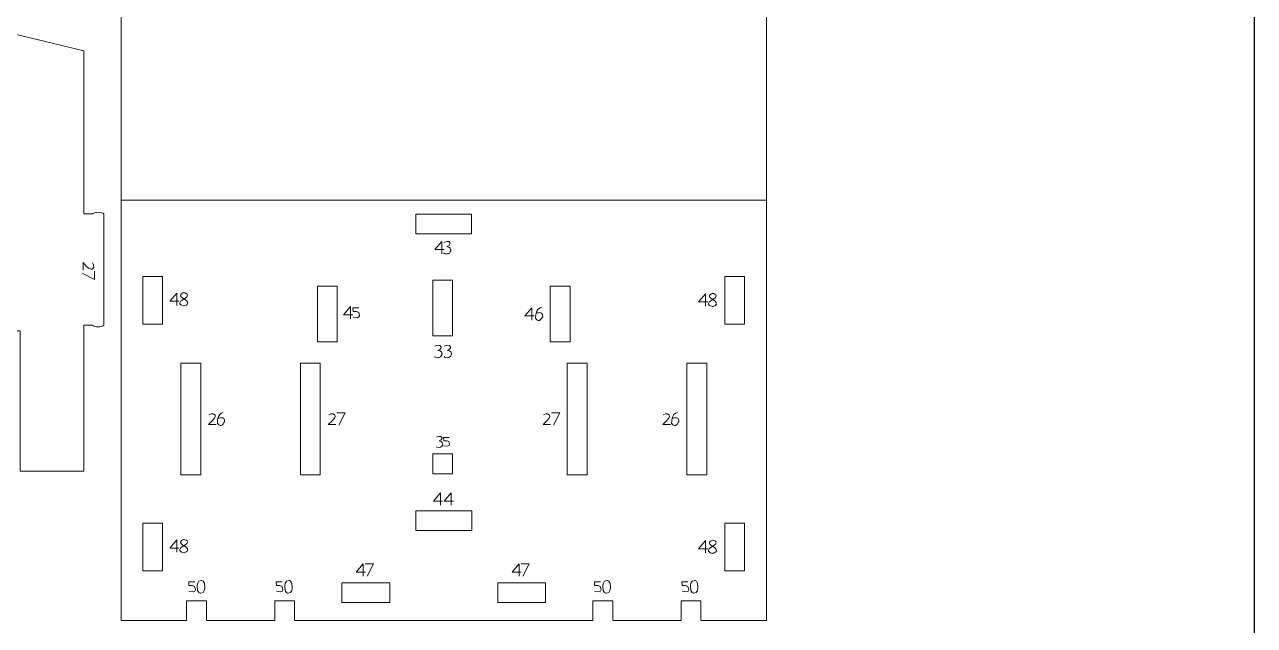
# Model space of a CAD drawing. Header units: centimetres. Extents: x -25 to 25, y -32.5 to 32.5.
# Drawn here: x 6.32 to 25, y -15.3 to -6.16 of the extents above; entities that cross this region are included whole.
import ezdxf

# ---------------------------------------------------------------- set-up
doc = ezdxf.new("R2010")
doc.units = ezdxf.units.CM
doc.header["$MEASUREMENT"] = 0
doc.layers.add('Capa 1', color=7, linetype='Continuous')

msp = doc.modelspace()

# ---------------------------------------------------------------- linework, layer by layer
at = {"layer": 'Capa 1', "color": 254}
msp.add_lwpolyline([(-25, -32.5), (25, -32.5), (25, 32.5), (-25, 32.5), (-25, -32.5)], close=True, dxfattribs=at)
at = {"layer": 'Capa 1', "color": 250, "lineweight": 9}
for points, knots in [([(7.78226, -8.8298), (7.78226, -8.8298), (7.78226, 6.9052), (7.78226, 6.9052), (7.78226, 6.9052), (7.78226, 6.9052), (17.58637, 6.9052), (17.58637, 6.9052), (17.58637, 6.9052), (17.58637, 6.9052), (17.58637, -8.8298), (17.58637, -8.8298)], [0, 0, 0, 0, 0.25, 0.25, 0.25, 0.25, 0.5, 0.5, 0.5, 0.5, 1, 1, 1, 1]), ([(7.34935, -10.73013), (7.34935, -10.73013), (7.21685, -10.73023), (7.21685, -10.73023), (7.21685, -10.73023), (7.21685, -10.73023), (7.21759, -12.95012), (7.21759, -12.95012), (7.21759, -12.95012), (7.21759, -12.95012), (6.2493, -12.95045), (6.2493, -12.95045), (6.2493, -12.95045), (6.2493, -12.95045), (6.24859, -10.81525), (6.24859, -10.81525), (6.24859, -10.81525), (6.24859, -10.81525), (3.94887, -10.81602), (3.94887, -10.81602), (3.94887, -10.81602), (3.94887, -10.81602), (3.9496, -12.95123), (3.9496, -12.95123), (3.9496, -12.95123), (3.9496, -12.95123), (3.46539, -12.9514), (3.46539, -12.9514), (3.46539, -12.9514), (3.46539, -12.9514), (3.4656, -13.55396), (3.4656, -13.55396), (3.4656, -13.55396), (3.4656, -13.55396), (3.9498, -13.5538), (3.9498, -13.5538), (3.9498, -13.5538), (3.9498, -13.5538), (3.94996, -14.05643), (3.94996, -14.05643), (3.94996, -14.05643), (3.94996, -14.05643), (2.98163, -14.05676), (2.98163, -14.05676), (2.98163, -14.05676), (2.98163, -14.05676), (2.9781, -3.60827), (2.9781, -3.60827), (2.9781, -3.60827), (2.9781, -3.60827), (5.25046, -2.99857), (5.25046, -2.99857), (5.25046, -2.99857), (5.25046, -2.99857), (6.25843, 0.7684), (6.25843, 0.7684), (6.25843, 0.7684), (6.25843, 0.7684), (3.95583, 1.38453), (3.95583, 1.38453), (3.95583, 1.38453), (3.71446, 1.44635), (3.50785, 1.60223), (3.38208, 1.81735), (3.38208, 1.81735), (3.25635, 2.03248), (3.22161, 2.28777), (3.28616, 2.52844), (3.28616, 2.52844), (3.35074, 2.76909), (3.5089, 2.97394), (3.72547, 3.09723), (3.72547, 3.09723), (3.94202, 3.22051), (4.19771, 3.25237), (4.4376, 3.18507), (4.4376, 3.18507), (4.4376, 3.18507), (6.77533, 2.55953), (6.77533, 2.55953), (6.77533, 2.55953), (7.01423, 2.49543), (7.21783, 2.33907), (7.34145, 2.12484), (7.34145, 2.12484), (7.46506, 1.91059), (7.4988, 1.6572), (7.43474, 1.4183), (7.43474, 1.4183), (7.43474, 1.4183), (6.59392, -1.68164), (6.59392, -1.68164), (6.59392, -1.68164), (6.59392, -1.68164), (6.35353, -1.61738), (6.35353, -1.61738), (6.35353, -1.61738), (6.35353, -1.61738), (6.27538, -1.90975), (6.27538, -1.90975), (6.27538, -1.90975), (6.27538, -1.90975), (6.51569, -1.97399), (6.51569, -1.97399), (6.51569, -1.97399), (6.51569, -1.97399), (6.04132, -3.78889), (6.04132, -3.78889), (6.04132, -3.78889), (6.04132, -3.78889), (3.94667, -4.27529), (3.94667, -4.27529), (3.94667, -4.27529), (3.94667, -4.27529), (3.64404, -4.27539), (3.64404, -4.27539), (3.64404, -4.27539), (3.64404, -4.27539), (3.64413, -4.57802), (3.64413, -4.57802), (3.64413, -4.57802), (3.64413, -4.57802), (3.94677, -4.57791), (3.94677, -4.57791), (3.94677, -4.57791), (3.94677, -4.57791), (3.94707, -5.45539), (3.94707, -5.45539), (3.94707, -5.45539), (3.94707, -5.45539), (3.64444, -5.45549), (3.64444, -5.45549), (3.64444, -5.45549), (3.64444, -5.45549), (3.64454, -5.75812), (3.64454, -5.75812), (3.64454, -5.75812), (3.64454, -5.75812), (3.94717, -5.75802), (3.94717, -5.75802), (3.94717, -5.75802), (3.94717, -5.75802), (7.21544, -6.55693), (7.21544, -6.55693), (7.21544, -6.55693), (7.21544, -6.55693), (7.21627, -9.03566), (7.21627, -9.03566), (7.21627, -9.03566), (7.21627, -9.03566), (7.34877, -9.03557), (7.34877, -9.03557)], [0, 0, 0, 0, 0.02564103, 0.02564103, 0.02564103, 0.02564103, 0.05128205, 0.05128205, 0.05128205, 0.05128205, 0.07692308, 0.07692308, 0.07692308, 0.07692308, 0.1025641, 0.1025641, 0.1025641, 0.1025641, 0.12820513, 0.12820513, 0.12820513, 0.12820513, 0.15384615, 0.15384615, 0.15384615, 0.15384615, 0.17948718, 0.17948718, 0.17948718, 0.17948718, 0.20512821, 0.20512821, 0.20512821, 0.20512821, 0.23076923, 0.23076923, 0.23076923, 0.23076923, 0.25641026, 0.25641026, 0.25641026, 0.25641026, 0.28205128, 0.28205128, 0.28205128, 0.28205128, 0.30769231, 0.30769231, 0.30769231, 0.30769231, 0.33333333, 0.33333333, 0.33333333, 0.33333333, 0.35897436, 0.35897436, 0.35897436, 0.35897436, 0.38461538, 0.38461538, 0.38461538, 0.38461538, 0.41025641, 0.41025641, 0.41025641, 0.41025641, 0.43589744, 0.43589744, 0.43589744, 0.43589744, 0.46153846, 0.46153846, 0.46153846, 0.46153846, 0.48717949, 0.48717949, 0.48717949, 0.48717949, 0.51282051, 0.51282051, 0.51282051, 0.51282051, 0.53846154, 0.53846154, 0.53846154, 0.53846154, 0.56410256, 0.56410256, 0.56410256, 0.56410256, 0.58974359, 0.58974359, 0.58974359, 0.58974359, 0.61538462, 0.61538462, 0.61538462, 0.61538462, 0.64102564, 0.64102564, 0.64102564, 0.64102564, 0.66666667, 0.66666667, 0.66666667, 0.66666667, 0.69230769, 0.69230769, 0.69230769, 0.69230769, 0.71794872, 0.71794872, 0.71794872, 0.71794872, 0.74358974, 0.74358974, 0.74358974, 0.74358974, 0.76923077, 0.76923077, 0.76923077, 0.76923077, 0.79487179, 0.79487179, 0.79487179, 0.79487179, 0.82051282, 0.82051282, 0.82051282, 0.82051282, 0.84615385, 0.84615385, 0.84615385, 0.84615385, 0.87179487, 0.87179487, 0.87179487, 0.87179487, 0.8974359, 0.8974359, 0.8974359, 0.8974359, 0.92307692, 0.92307692, 0.92307692, 0.92307692, 0.94871795, 0.94871795, 0.94871795, 0.94871795, 1, 1, 1, 1]), ([(17.58637, -15.223), (17.58637, -15.223), (17.58637, -8.8298), (17.58637, -8.8298), (17.58637, -8.8298), (17.58637, -8.8298), (7.78222, -8.8298), (7.78222, -8.8298), (7.78222, -8.8298), (7.78222, -8.8298), (7.78222, -15.223), (7.78222, -15.223), (7.78222, -15.223), (8.26536, -15.223), (8.5385, -15.223), (8.77651, -15.223), (8.77651, -15.223), (8.77651, -15.223), (8.77651, -14.92037), (8.77651, -14.92037), (8.77651, -14.92037), (8.77651, -14.92037), (9.07913, -14.92037), (9.07913, -14.92037), (9.07913, -14.92037), (9.07913, -14.92037), (9.07913, -15.223), (9.07913, -15.223), (9.07913, -15.223), (9.07913, -15.223), (10.11649, -15.223), (10.11649, -15.223), (10.11649, -15.223), (10.11649, -15.223), (10.11649, -14.92037), (10.11649, -14.92037), (10.11649, -14.92037), (10.11649, -14.92037), (10.41911, -14.92037), (10.41911, -14.92037), (10.41911, -14.92037), (10.41911, -14.92037), (10.41911, -15.223), (10.41911, -15.223), (10.41911, -15.223), (10.41911, -15.223), (14.94948, -15.223), (14.94948, -15.223), (14.94948, -15.223), (14.94948, -15.223), (14.94948, -14.92037), (14.94948, -14.92037), (14.94948, -14.92037), (14.94948, -14.92037), (15.2521, -14.92037), (15.2521, -14.92037), (15.2521, -14.92037), (15.2521, -14.92037), (15.2521, -15.223), (15.2521, -15.223), (15.2521, -15.223), (15.2521, -15.223), (16.28946, -15.223), (16.28946, -15.223), (16.28946, -15.223), (16.28946, -15.223), (16.28946, -14.92037), (16.28946, -14.92037), (16.28946, -14.92037), (16.28946, -14.92037), (16.59208, -14.92037), (16.59208, -14.92037), (16.59208, -14.92037), (16.59208, -14.92037), (16.59208, -15.223), (16.59208, -15.223), (16.59208, -15.223), (16.83009, -15.223), (17.10323, -15.223), (17.58637, -15.223)], [0, 0, 0, 0, 0.04761905, 0.04761905, 0.04761905, 0.04761905, 0.0952381, 0.0952381, 0.0952381, 0.0952381, 0.14285714, 0.14285714, 0.14285714, 0.14285714, 0.19047619, 0.19047619, 0.19047619, 0.19047619, 0.23809524, 0.23809524, 0.23809524, 0.23809524, 0.28571429, 0.28571429, 0.28571429, 0.28571429, 0.33333333, 0.33333333, 0.33333333, 0.33333333, 0.38095238, 0.38095238, 0.38095238, 0.38095238, 0.42857143, 0.42857143, 0.42857143, 0.42857143, 0.47619048, 0.47619048, 0.47619048, 0.47619048, 0.52380952, 0.52380952, 0.52380952, 0.52380952, 0.57142857, 0.57142857, 0.57142857, 0.57142857, 0.61904762, 0.61904762, 0.61904762, 0.61904762, 0.66666667, 0.66666667, 0.66666667, 0.66666667, 0.71428571, 0.71428571, 0.71428571, 0.71428571, 0.76190476, 0.76190476, 0.76190476, 0.76190476, 0.80952381, 0.80952381, 0.80952381, 0.80952381, 0.85714286, 0.85714286, 0.85714286, 0.85714286, 0.9047619, 0.9047619, 0.9047619, 0.9047619, 1, 1, 1, 1]), ([(7.5189, -9.03557), (7.50094, -9.02158), (7.46955, -9.01231), (7.43383, -9.01231), (7.43383, -9.01231), (7.39812, -9.01231), (7.36673, -9.02158), (7.34877, -9.03557)], [0, 0, 0, 0, 0.33333333, 0.33333333, 0.33333333, 0.33333333, 1, 1, 1, 1]), ([(12.26054, -9.0417), (12.26054, -9.0417), (13.108, -9.0417), (13.108, -9.0417), (13.108, -9.0417), (13.108, -9.0417), (13.108, -9.34172), (13.108, -9.34172), (13.108, -9.34172), (13.108, -9.34172), (12.26054, -9.34172), (12.26054, -9.34172), (12.26054, -9.34172), (12.26054, -9.34172), (12.26054, -9.0417), (12.26054, -9.0417)], [0, 0, 0, 0, 0.2, 0.2, 0.2, 0.2, 0.4, 0.4, 0.4, 0.4, 0.6, 0.6, 0.6, 0.6, 1, 1, 1, 1]), ([(8.41307, -10.71429), (8.41307, -10.71429), (8.41307, -9.98807), (8.41307, -9.98807), (8.41307, -9.98807), (8.41307, -9.98807), (8.11309, -9.98807), (8.11309, -9.98807), (8.11309, -9.98807), (8.11309, -9.98807), (8.11309, -10.71429), (8.11309, -10.71429), (8.11309, -10.71429), (8.11309, -10.71429), (8.41307, -10.71429), (8.41307, -10.71429)], [0, 0, 0, 0, 0.2, 0.2, 0.2, 0.2, 0.4, 0.4, 0.4, 0.4, 0.6, 0.6, 0.6, 0.6, 1, 1, 1, 1]), ([(12.81875, -10.89294), (12.81875, -10.89294), (12.51875, -10.89294), (12.51875, -10.89294), (12.51875, -10.89294), (12.51875, -10.89294), (12.51875, -10.04547), (12.51875, -10.04547), (12.51875, -10.04547), (12.51875, -10.04547), (12.81875, -10.04547), (12.81875, -10.04547), (12.81875, -10.04547), (12.81875, -10.04547), (12.81875, -10.89294), (12.81875, -10.89294)], [0, 0, 0, 0, 0.2, 0.2, 0.2, 0.2, 0.4, 0.4, 0.4, 0.4, 0.6, 0.6, 0.6, 0.6, 1, 1, 1, 1]), ([(16.95552, -10.71429), (16.95552, -10.71429), (16.95552, -9.98807), (16.95552, -9.98807), (16.95552, -9.98807), (16.95552, -9.98807), (17.25551, -9.98807), (17.25551, -9.98807), (17.25551, -9.98807), (17.25551, -9.98807), (17.25551, -10.71429), (17.25551, -10.71429), (17.25551, -10.71429), (17.25551, -10.71429), (16.95552, -10.71429), (16.95552, -10.71429)], [0, 0, 0, 0, 0.2, 0.2, 0.2, 0.2, 0.4, 0.4, 0.4, 0.4, 0.6, 0.6, 0.6, 0.6, 1, 1, 1, 1]), ([(11.06566, -10.13391), (11.06566, -10.13391), (10.76565, -10.13391), (10.76565, -10.13391), (10.76565, -10.13391), (10.76565, -10.13391), (10.76565, -10.98137), (10.76565, -10.98137), (10.76565, -10.98137), (10.76565, -10.98137), (11.06566, -10.98137), (11.06566, -10.98137), (11.06566, -10.98137), (11.06566, -10.98137), (11.06566, -10.13391), (11.06566, -10.13391)], [0, 0, 0, 0, 0.2, 0.2, 0.2, 0.2, 0.4, 0.4, 0.4, 0.4, 0.6, 0.6, 0.6, 0.6, 1, 1, 1, 1]), ([(14.30294, -10.13391), (14.30294, -10.13391), (14.60295, -10.13391), (14.60295, -10.13391), (14.60295, -10.13391), (14.60295, -10.13391), (14.60295, -10.98137), (14.60295, -10.98137), (14.60295, -10.98137), (14.60295, -10.98137), (14.30294, -10.98137), (14.30294, -10.98137), (14.30294, -10.98137), (14.30294, -10.98137), (14.30294, -10.13391), (14.30294, -10.13391)], [0, 0, 0, 0, 0.2, 0.2, 0.2, 0.2, 0.4, 0.4, 0.4, 0.4, 0.6, 0.6, 0.6, 0.6, 1, 1, 1, 1]), ([(7.51948, -10.73013), (7.50152, -10.74412), (7.47013, -10.75339), (7.43441, -10.75339), (7.43441, -10.75339), (7.3987, -10.75339), (7.36731, -10.74412), (7.34935, -10.73013)], [0, 0, 0, 0, 0.33333333, 0.33333333, 0.33333333, 0.33333333, 1, 1, 1, 1]), ([(8.69, -13.0031), (8.69, -13.0031), (8.99263, -13.0031), (8.99263, -13.0031), (8.99263, -13.0031), (8.99263, -13.0031), (8.99263, -11.30855), (8.99263, -11.30855), (8.99263, -11.30855), (8.99263, -11.30855), (8.69, -11.30855), (8.69, -11.30855), (8.69, -11.30855), (8.69, -11.30855), (8.69, -13.0031), (8.69, -13.0031)], [0, 0, 0, 0, 0.2, 0.2, 0.2, 0.2, 0.4, 0.4, 0.4, 0.4, 0.6, 0.6, 0.6, 0.6, 1, 1, 1, 1]), ([(10.50562, -13.0031), (10.50562, -13.0031), (10.8082, -13.0031), (10.8082, -13.0031), (10.8082, -13.0031), (10.8082, -13.0031), (10.8082, -11.30855), (10.8082, -11.30855), (10.8082, -11.30855), (10.8082, -11.30855), (10.50562, -11.30855), (10.50562, -11.30855), (10.50562, -11.30855), (10.50562, -11.30855), (10.50562, -13.0031), (10.50562, -13.0031)], [0, 0, 0, 0, 0.2, 0.2, 0.2, 0.2, 0.4, 0.4, 0.4, 0.4, 0.6, 0.6, 0.6, 0.6, 1, 1, 1, 1]), ([(14.56039, -13.0031), (14.56039, -13.0031), (14.86297, -13.0031), (14.86297, -13.0031), (14.86297, -13.0031), (14.86297, -13.0031), (14.86297, -11.30855), (14.86297, -11.30855), (14.86297, -11.30855), (14.86297, -11.30855), (14.56039, -11.30855), (14.56039, -11.30855), (14.56039, -11.30855), (14.56039, -11.30855), (14.56039, -13.0031), (14.56039, -13.0031)], [0, 0, 0, 0, 0.2, 0.2, 0.2, 0.2, 0.4, 0.4, 0.4, 0.4, 0.6, 0.6, 0.6, 0.6, 1, 1, 1, 1]), ([(16.37597, -13.00311), (16.37597, -13.00311), (16.67859, -13.00311), (16.67859, -13.00311), (16.67859, -13.00311), (16.67859, -13.00311), (16.67859, -11.30855), (16.67859, -11.30855), (16.67859, -11.30855), (16.67859, -11.30855), (16.37597, -11.30855), (16.37597, -11.30855), (16.37597, -11.30855), (16.37597, -11.30855), (16.37597, -11.91375), (16.37597, -11.91375), (16.37597, -11.91375), (16.37597, -11.91375), (16.37597, -13.00311), (16.37597, -13.00311)], [0, 0, 0, 0, 0.16666667, 0.16666667, 0.16666667, 0.16666667, 0.33333333, 0.33333333, 0.33333333, 0.33333333, 0.5, 0.5, 0.5, 0.5, 0.66666667, 0.66666667, 0.66666667, 0.66666667, 1, 1, 1, 1]), ([(12.51878, -12.98778), (12.51878, -12.98778), (12.51878, -12.68778), (12.51878, -12.68778), (12.51878, -12.68778), (12.51878, -12.68778), (12.81878, -12.68778), (12.81878, -12.68778), (12.81878, -12.68778), (12.81878, -12.68778), (12.81878, -12.98778), (12.81878, -12.98778), (12.81878, -12.98778), (12.81878, -12.98778), (12.51878, -12.98778), (12.51878, -12.98778)], [0, 0, 0, 0, 0.2, 0.2, 0.2, 0.2, 0.4, 0.4, 0.4, 0.4, 0.6, 0.6, 0.6, 0.6, 1, 1, 1, 1]), ([(12.26256, -13.55331), (12.26256, -13.55331), (13.11003, -13.55331), (13.11003, -13.55331), (13.11003, -13.55331), (13.11003, -13.55331), (13.11003, -13.85331), (13.11003, -13.85331), (13.11003, -13.85331), (13.11003, -13.85331), (12.26256, -13.85331), (12.26256, -13.85331), (12.26256, -13.85331), (12.26256, -13.85331), (12.26256, -13.55331), (12.26256, -13.55331)], [0, 0, 0, 0, 0.2, 0.2, 0.2, 0.2, 0.4, 0.4, 0.4, 0.4, 0.6, 0.6, 0.6, 0.6, 1, 1, 1, 1]), ([(8.41307, -14.46648), (8.41307, -14.46648), (8.41307, -13.74026), (8.41307, -13.74026), (8.41307, -13.74026), (8.41307, -13.74026), (8.11309, -13.74026), (8.11309, -13.74026), (8.11309, -13.74026), (8.11309, -13.74026), (8.11309, -14.46648), (8.11309, -14.46648), (8.11309, -14.46648), (8.11309, -14.46648), (8.41307, -14.46648), (8.41307, -14.46648)], [0, 0, 0, 0, 0.2, 0.2, 0.2, 0.2, 0.4, 0.4, 0.4, 0.4, 0.6, 0.6, 0.6, 0.6, 1, 1, 1, 1]), ([(16.95552, -14.46648), (16.95552, -14.46648), (16.95552, -13.74026), (16.95552, -13.74026), (16.95552, -13.74026), (16.95552, -13.74026), (17.25551, -13.74026), (17.25551, -13.74026), (17.25551, -13.74026), (17.25551, -13.74026), (17.25551, -14.46648), (17.25551, -14.46648), (17.25551, -14.46648), (17.25551, -14.46648), (16.95552, -14.46648), (16.95552, -14.46648)], [0, 0, 0, 0, 0.2, 0.2, 0.2, 0.2, 0.4, 0.4, 0.4, 0.4, 0.6, 0.6, 0.6, 0.6, 1, 1, 1, 1]), ([(11.13725, -14.64603), (11.13725, -14.64603), (11.13725, -14.94603), (11.13725, -14.94603), (11.13725, -14.94603), (11.13725, -14.94603), (11.86352, -14.94603), (11.86352, -14.94603), (11.86352, -14.94603), (11.86352, -14.94603), (11.86352, -14.64603), (11.86352, -14.64603), (11.86352, -14.64603), (11.86352, -14.64603), (11.13725, -14.64603), (11.13725, -14.64603)], [0, 0, 0, 0, 0.2, 0.2, 0.2, 0.2, 0.4, 0.4, 0.4, 0.4, 0.6, 0.6, 0.6, 0.6, 1, 1, 1, 1]), ([(13.50507, -14.64603), (13.50507, -14.64603), (13.50507, -14.94603), (13.50507, -14.94603), (13.50507, -14.94603), (13.50507, -14.94603), (14.23134, -14.94603), (14.23134, -14.94603), (14.23134, -14.94603), (14.23134, -14.94603), (14.23134, -14.64603), (14.23134, -14.64603), (14.23134, -14.64603), (14.23134, -14.64603), (13.50507, -14.64603), (13.50507, -14.64603)], [0, 0, 0, 0, 0.2, 0.2, 0.2, 0.2, 0.4, 0.4, 0.4, 0.4, 0.6, 0.6, 0.6, 0.6, 1, 1, 1, 1])]:
    msp.add_open_spline(points, degree=3, knots=knots, dxfattribs=at)
msp.add_open_spline([(7.5189, -9.03557), (7.5189, -9.03557), (7.51948, -10.73013), (7.51948, -10.73013)], degree=3, dxfattribs=at)
at = {"layer": 'Capa 1', "color": 22, "lineweight": 5}
for points, knots in [([(12.6903, -9.58024), (12.6903, -9.58024), (12.55064, -9.58024), (12.55064, -9.58024), (12.55064, -9.58024), (12.55064, -9.58024), (12.65569, -9.45663), (12.65569, -9.45663), (12.65569, -9.45663), (12.65569, -9.45663), (12.6569, -9.64454), (12.6569, -9.64454)], [0, 0, 0, 0, 0.25, 0.25, 0.25, 0.25, 0.5, 0.5, 0.5, 0.5, 1, 1, 1, 1]), ([(12.68427, -9.62875), (12.68427, -9.62875), (12.6915, -9.64723), (12.72755, -9.64603), (12.72755, -9.64603), (12.74626, -9.64541), (12.75966, -9.63872), (12.76938, -9.63107), (12.76938, -9.63107), (12.79308, -9.61237), (12.7943, -9.58333), (12.7943, -9.58333), (12.7943, -9.58333), (12.79308, -9.54162), (12.73186, -9.53358), (12.73186, -9.53358), (12.73186, -9.53358), (12.79182, -9.51129), (12.77945, -9.47916), (12.77945, -9.47916), (12.77945, -9.47916), (12.77081, -9.42973), (12.68427, -9.47172), (12.68427, -9.47172)], [0, 0, 0, 0, 0.14285714, 0.14285714, 0.14285714, 0.14285714, 0.28571429, 0.28571429, 0.28571429, 0.28571429, 0.42857143, 0.42857143, 0.42857143, 0.42857143, 0.57142857, 0.57142857, 0.57142857, 0.57142857, 0.71428571, 0.71428571, 0.71428571, 0.71428571, 1, 1, 1, 1]), ([(7.25895, -9.83477), (7.25895, -9.83477), (7.20457, -9.77669), (7.20457, -9.77669), (7.20457, -9.77669), (7.20457, -9.77669), (7.20457, -9.89201), (7.20457, -9.89201)], [0, 0, 0, 0, 0.33333333, 0.33333333, 0.33333333, 0.33333333, 1, 1, 1, 1]), ([(7.34919, -9.78285), (7.34919, -9.78285), (7.39, -9.84468), (7.34919, -9.87184), (7.34919, -9.87184), (7.34919, -9.87184), (7.31829, -9.90276), (7.25895, -9.83477)], [0, 0, 0, 0, 0.33333333, 0.33333333, 0.33333333, 0.33333333, 1, 1, 1, 1]), ([(7.38074, -9.90758), (7.38074, -9.90758), (7.38074, -10.03284), (7.38074, -10.03284), (7.38074, -10.03284), (7.38074, -10.03284), (7.19116, -9.93562), (7.19116, -9.93562)], [0, 0, 0, 0, 0.33333333, 0.33333333, 0.33333333, 0.33333333, 1, 1, 1, 1]), ([(8.66186, -10.3654), (8.66186, -10.3654), (8.5222, -10.3654), (8.5222, -10.3654), (8.5222, -10.3654), (8.5222, -10.3654), (8.62725, -10.24179), (8.62725, -10.24179), (8.62725, -10.24179), (8.62725, -10.24179), (8.62846, -10.4297), (8.62846, -10.4297)], [0, 0, 0, 0, 0.25, 0.25, 0.25, 0.25, 0.5, 0.5, 0.5, 0.5, 1, 1, 1, 1]), ([(8.73755, -10.3285), (8.73755, -10.3285), (8.62574, -10.27479), (8.73281, -10.23432), (8.73281, -10.23432), (8.73281, -10.23432), (8.88951, -10.2555), (8.6935, -10.35817), (8.6935, -10.35817), (8.6935, -10.35817), (8.62984, -10.41354), (8.73315, -10.43718), (8.73315, -10.43718), (8.73315, -10.43718), (8.86656, -10.40588), (8.73755, -10.3285)], [0, 0, 0, 0, 0.2, 0.2, 0.2, 0.2, 0.4, 0.4, 0.4, 0.4, 0.6, 0.6, 0.6, 0.6, 1, 1, 1, 1]), ([(16.69482, -10.3754), (16.69482, -10.3754), (16.55516, -10.3754), (16.55516, -10.3754), (16.55516, -10.3754), (16.55516, -10.3754), (16.66021, -10.25179), (16.66021, -10.25179), (16.66021, -10.25179), (16.66021, -10.25179), (16.66142, -10.4397), (16.66142, -10.4397)], [0, 0, 0, 0, 0.25, 0.25, 0.25, 0.25, 0.5, 0.5, 0.5, 0.5, 1, 1, 1, 1]), ([(16.77051, -10.3385), (16.77051, -10.3385), (16.6587, -10.28479), (16.76577, -10.24432), (16.76577, -10.24432), (16.76577, -10.24432), (16.92247, -10.2655), (16.72646, -10.36817), (16.72646, -10.36817), (16.72646, -10.36817), (16.6628, -10.42354), (16.76611, -10.44718), (16.76611, -10.44718), (16.76611, -10.44718), (16.89952, -10.41588), (16.77051, -10.3385)], [0, 0, 0, 0, 0.2, 0.2, 0.2, 0.2, 0.4, 0.4, 0.4, 0.4, 0.6, 0.6, 0.6, 0.6, 1, 1, 1, 1]), ([(11.30252, -10.57002), (11.30252, -10.57002), (11.16286, -10.57002), (11.16286, -10.57002), (11.16286, -10.57002), (11.16286, -10.57002), (11.26791, -10.44641), (11.26791, -10.44641), (11.26791, -10.44641), (11.26791, -10.44641), (11.26912, -10.63432), (11.26912, -10.63432)], [0, 0, 0, 0, 0.25, 0.25, 0.25, 0.25, 0.5, 0.5, 0.5, 0.5, 1, 1, 1, 1]), ([(14.08992, -10.54752), (14.08992, -10.54752), (14.19376, -10.50697), (14.18881, -10.59563), (14.18881, -10.59563), (14.18881, -10.59563), (14.13362, -10.7174), (14.07836, -10.62171), (14.07836, -10.62171), (14.07836, -10.62171), (14.07342, -10.47664), (14.16733, -10.45688)], [0, 0, 0, 0, 0.25, 0.25, 0.25, 0.25, 0.5, 0.5, 0.5, 0.5, 1, 1, 1, 1]), ([(11.39384, -10.46616), (11.39384, -10.46616), (11.30237, -10.46561), (11.30237, -10.46561), (11.30237, -10.46561), (11.30237, -10.46561), (11.30566, -10.52199), (11.30566, -10.52199)], [0, 0, 0, 0, 0.33333333, 0.33333333, 0.33333333, 0.33333333, 1, 1, 1, 1]), ([(11.30566, -10.52199), (11.30566, -10.52199), (11.41075, -10.49793), (11.40457, -10.57916), (11.40457, -10.57916), (11.40457, -10.57916), (11.41568, -10.63485), (11.30566, -10.60764)], [0, 0, 0, 0, 0.33333333, 0.33333333, 0.33333333, 0.33333333, 1, 1, 1, 1]), ([(14.05656, -10.58729), (14.05656, -10.58729), (13.9169, -10.58729), (13.9169, -10.58729), (13.9169, -10.58729), (13.9169, -10.58729), (14.02195, -10.46368), (14.02195, -10.46368), (14.02195, -10.46368), (14.02195, -10.46368), (14.02316, -10.65159), (14.02316, -10.65159)], [0, 0, 0, 0, 0.25, 0.25, 0.25, 0.25, 0.5, 0.5, 0.5, 0.5, 1, 1, 1, 1]), ([(12.54788, -11.20725), (12.54788, -11.20725), (12.55511, -11.22573), (12.59116, -11.22453), (12.59116, -11.22453), (12.60987, -11.22391), (12.62327, -11.21722), (12.63299, -11.20957), (12.63299, -11.20957), (12.65669, -11.19087), (12.65791, -11.16183), (12.65791, -11.16183), (12.65791, -11.16183), (12.65669, -11.12012), (12.59547, -11.11208), (12.59547, -11.11208), (12.59547, -11.11208), (12.65543, -11.08979), (12.64306, -11.05766), (12.64306, -11.05766), (12.64306, -11.05766), (12.63442, -11.00823), (12.54788, -11.05022), (12.54788, -11.05022)], [0, 0, 0, 0, 0.14285714, 0.14285714, 0.14285714, 0.14285714, 0.28571429, 0.28571429, 0.28571429, 0.28571429, 0.42857143, 0.42857143, 0.42857143, 0.42857143, 0.57142857, 0.57142857, 0.57142857, 0.57142857, 0.71428571, 0.71428571, 0.71428571, 0.71428571, 1, 1, 1, 1]), ([(12.6924, -11.20725), (12.6924, -11.20725), (12.69963, -11.22573), (12.73568, -11.22453), (12.73568, -11.22453), (12.75439, -11.22391), (12.76779, -11.21722), (12.77751, -11.20957), (12.77751, -11.20957), (12.80121, -11.19087), (12.80243, -11.16183), (12.80243, -11.16183), (12.80243, -11.16183), (12.80121, -11.12012), (12.73999, -11.11208), (12.73999, -11.11208), (12.73999, -11.11208), (12.79995, -11.08979), (12.78758, -11.05766), (12.78758, -11.05766), (12.78758, -11.05766), (12.77894, -11.00823), (12.6924, -11.05022), (12.6924, -11.05022)], [0, 0, 0, 0, 0.14285714, 0.14285714, 0.14285714, 0.14285714, 0.28571429, 0.28571429, 0.28571429, 0.28571429, 0.42857143, 0.42857143, 0.42857143, 0.42857143, 0.57142857, 0.57142857, 0.57142857, 0.57142857, 0.71428571, 0.71428571, 0.71428571, 0.71428571, 1, 1, 1, 1]), ([(9.11628, -12.09259), (9.11628, -12.09259), (9.17811, -12.05178), (9.20527, -12.09259), (9.20527, -12.09259), (9.20527, -12.09259), (9.23619, -12.12349), (9.1682, -12.18283)], [0, 0, 0, 0, 0.33333333, 0.33333333, 0.33333333, 0.33333333, 1, 1, 1, 1]), ([(9.25607, -12.14571), (9.25607, -12.14571), (9.35991, -12.10516), (9.35496, -12.19382), (9.35496, -12.19382), (9.35496, -12.19382), (9.29977, -12.31559), (9.24451, -12.2199), (9.24451, -12.2199), (9.24451, -12.2199), (9.23957, -12.07483), (9.33348, -12.05507)], [0, 0, 0, 0, 0.25, 0.25, 0.25, 0.25, 0.5, 0.5, 0.5, 0.5, 1, 1, 1, 1]), ([(10.93641, -12.09259), (10.93641, -12.09259), (10.99824, -12.05178), (11.0254, -12.09259), (11.0254, -12.09259), (11.0254, -12.09259), (11.05632, -12.12349), (10.98833, -12.18283)], [0, 0, 0, 0, 0.33333333, 0.33333333, 0.33333333, 0.33333333, 1, 1, 1, 1]), ([(11.06114, -12.06104), (11.06114, -12.06104), (11.1864, -12.06104), (11.1864, -12.06104), (11.1864, -12.06104), (11.1864, -12.06104), (11.08918, -12.25062), (11.08918, -12.25062)], [0, 0, 0, 0, 0.33333333, 0.33333333, 0.33333333, 0.33333333, 1, 1, 1, 1]), ([(14.19848, -12.09259), (14.19848, -12.09259), (14.26031, -12.05178), (14.28747, -12.09259), (14.28747, -12.09259), (14.28747, -12.09259), (14.31839, -12.12349), (14.2504, -12.18283)], [0, 0, 0, 0, 0.33333333, 0.33333333, 0.33333333, 0.33333333, 1, 1, 1, 1]), ([(14.32321, -12.06104), (14.32321, -12.06104), (14.44847, -12.06104), (14.44847, -12.06104), (14.44847, -12.06104), (14.44847, -12.06104), (14.35125, -12.25062), (14.35125, -12.25062)], [0, 0, 0, 0, 0.33333333, 0.33333333, 0.33333333, 0.33333333, 1, 1, 1, 1]), ([(16.01797, -12.09259), (16.01797, -12.09259), (16.0798, -12.05178), (16.10696, -12.09259), (16.10696, -12.09259), (16.10696, -12.09259), (16.13788, -12.12349), (16.06989, -12.18283)], [0, 0, 0, 0, 0.33333333, 0.33333333, 0.33333333, 0.33333333, 1, 1, 1, 1]), ([(16.15776, -12.14571), (16.15776, -12.14571), (16.2616, -12.10516), (16.25665, -12.19382), (16.25665, -12.19382), (16.25665, -12.19382), (16.20146, -12.31559), (16.1462, -12.2199), (16.1462, -12.2199), (16.1462, -12.2199), (16.14126, -12.07483), (16.23517, -12.05507)], [0, 0, 0, 0, 0.25, 0.25, 0.25, 0.25, 0.5, 0.5, 0.5, 0.5, 1, 1, 1, 1]), ([(9.1682, -12.18283), (9.1682, -12.18283), (9.11012, -12.23721), (9.11012, -12.23721), (9.11012, -12.23721), (9.11012, -12.23721), (9.22544, -12.23721), (9.22544, -12.23721)], [0, 0, 0, 0, 0.33333333, 0.33333333, 0.33333333, 0.33333333, 1, 1, 1, 1]), ([(10.98833, -12.18283), (10.98833, -12.18283), (10.93025, -12.23721), (10.93025, -12.23721), (10.93025, -12.23721), (10.93025, -12.23721), (11.04557, -12.23721), (11.04557, -12.23721)], [0, 0, 0, 0, 0.33333333, 0.33333333, 0.33333333, 0.33333333, 1, 1, 1, 1]), ([(14.2504, -12.18283), (14.2504, -12.18283), (14.19232, -12.23721), (14.19232, -12.23721), (14.19232, -12.23721), (14.19232, -12.23721), (14.30764, -12.23721), (14.30764, -12.23721)], [0, 0, 0, 0, 0.33333333, 0.33333333, 0.33333333, 0.33333333, 1, 1, 1, 1]), ([(16.06989, -12.18283), (16.06989, -12.18283), (16.01181, -12.23721), (16.01181, -12.23721), (16.01181, -12.23721), (16.01181, -12.23721), (16.12713, -12.23721), (16.12713, -12.23721)], [0, 0, 0, 0, 0.33333333, 0.33333333, 0.33333333, 0.33333333, 1, 1, 1, 1]), ([(12.57384, -12.5739), (12.57384, -12.5739), (12.58026, -12.59032), (12.61229, -12.58926), (12.61229, -12.58926), (12.62892, -12.58871), (12.64082, -12.58276), (12.64946, -12.57596), (12.64946, -12.57596), (12.67052, -12.55935), (12.6716, -12.53355), (12.6716, -12.53355), (12.6716, -12.53355), (12.67052, -12.49649), (12.61612, -12.48935), (12.61612, -12.48935), (12.61612, -12.48935), (12.6694, -12.46954), (12.65841, -12.44099), (12.65841, -12.44099), (12.65841, -12.44099), (12.65073, -12.39708), (12.57384, -12.43438), (12.57384, -12.43438)], [0, 0, 0, 0, 0.14285714, 0.14285714, 0.14285714, 0.14285714, 0.28571429, 0.28571429, 0.28571429, 0.28571429, 0.42857143, 0.42857143, 0.42857143, 0.42857143, 0.57142857, 0.57142857, 0.57142857, 0.57142857, 0.71428571, 0.71428571, 0.71428571, 0.71428571, 1, 1, 1, 1]), ([(12.76401, -12.43852), (12.76401, -12.43852), (12.68274, -12.43804), (12.68274, -12.43804), (12.68274, -12.43804), (12.68274, -12.43804), (12.68567, -12.48813), (12.68567, -12.48813)], [0, 0, 0, 0, 0.33333333, 0.33333333, 0.33333333, 0.33333333, 1, 1, 1, 1]), ([(12.68567, -12.48813), (12.68567, -12.48813), (12.77904, -12.46675), (12.77355, -12.53892), (12.77355, -12.53892), (12.77355, -12.53892), (12.78342, -12.5884), (12.68567, -12.56423)], [0, 0, 0, 0, 0.33333333, 0.33333333, 0.33333333, 0.33333333, 1, 1, 1, 1]), ([(12.66743, -13.40428), (12.66743, -13.40428), (12.52777, -13.40428), (12.52777, -13.40428), (12.52777, -13.40428), (12.52777, -13.40428), (12.63282, -13.28067), (12.63282, -13.28067), (12.63282, -13.28067), (12.63282, -13.28067), (12.63403, -13.46858), (12.63403, -13.46858)], [0, 0, 0, 0, 0.25, 0.25, 0.25, 0.25, 0.5, 0.5, 0.5, 0.5, 1, 1, 1, 1]), ([(12.83089, -13.40428), (12.83089, -13.40428), (12.69123, -13.40428), (12.69123, -13.40428), (12.69123, -13.40428), (12.69123, -13.40428), (12.79628, -13.28067), (12.79628, -13.28067), (12.79628, -13.28067), (12.79628, -13.28067), (12.79749, -13.46858), (12.79749, -13.46858)], [0, 0, 0, 0, 0.25, 0.25, 0.25, 0.25, 0.5, 0.5, 0.5, 0.5, 1, 1, 1, 1]), ([(8.66186, -14.1187), (8.66186, -14.1187), (8.5222, -14.1187), (8.5222, -14.1187), (8.5222, -14.1187), (8.5222, -14.1187), (8.62725, -13.99509), (8.62725, -13.99509), (8.62725, -13.99509), (8.62725, -13.99509), (8.62846, -14.183), (8.62846, -14.183)], [0, 0, 0, 0, 0.25, 0.25, 0.25, 0.25, 0.5, 0.5, 0.5, 0.5, 1, 1, 1, 1]), ([(8.73755, -14.0818), (8.73755, -14.0818), (8.62574, -14.02809), (8.73281, -13.98762), (8.73281, -13.98762), (8.73281, -13.98762), (8.88951, -14.0088), (8.6935, -14.11147), (8.6935, -14.11147), (8.6935, -14.11147), (8.62984, -14.16684), (8.73315, -14.19048), (8.73315, -14.19048), (8.73315, -14.19048), (8.86656, -14.15918), (8.73755, -14.0818)], [0, 0, 0, 0, 0.2, 0.2, 0.2, 0.2, 0.4, 0.4, 0.4, 0.4, 0.6, 0.6, 0.6, 0.6, 1, 1, 1, 1]), ([(16.69482, -14.1287), (16.69482, -14.1287), (16.55516, -14.1287), (16.55516, -14.1287), (16.55516, -14.1287), (16.55516, -14.1287), (16.66021, -14.00509), (16.66021, -14.00509), (16.66021, -14.00509), (16.66021, -14.00509), (16.66142, -14.193), (16.66142, -14.193)], [0, 0, 0, 0, 0.25, 0.25, 0.25, 0.25, 0.5, 0.5, 0.5, 0.5, 1, 1, 1, 1]), ([(16.77051, -14.0918), (16.77051, -14.0918), (16.6587, -14.03809), (16.76577, -13.99762), (16.76577, -13.99762), (16.76577, -13.99762), (16.92247, -14.0188), (16.72646, -14.12147), (16.72646, -14.12147), (16.72646, -14.12147), (16.6628, -14.17684), (16.76611, -14.20048), (16.76611, -14.20048), (16.76611, -14.20048), (16.89952, -14.16918), (16.77051, -14.0918)], [0, 0, 0, 0, 0.2, 0.2, 0.2, 0.2, 0.4, 0.4, 0.4, 0.4, 0.6, 0.6, 0.6, 0.6, 1, 1, 1, 1]), ([(11.49404, -14.48326), (11.49404, -14.48326), (11.35438, -14.48326), (11.35438, -14.48326), (11.35438, -14.48326), (11.35438, -14.48326), (11.45943, -14.35965), (11.45943, -14.35965), (11.45943, -14.35965), (11.45943, -14.35965), (11.46064, -14.54756), (11.46064, -14.54756)], [0, 0, 0, 0, 0.25, 0.25, 0.25, 0.25, 0.5, 0.5, 0.5, 0.5, 1, 1, 1, 1]), ([(11.49071, -14.35882), (11.49071, -14.35882), (11.61597, -14.35882), (11.61597, -14.35882), (11.61597, -14.35882), (11.61597, -14.35882), (11.51875, -14.5484), (11.51875, -14.5484)], [0, 0, 0, 0, 0.33333333, 0.33333333, 0.33333333, 0.33333333, 1, 1, 1, 1]), ([(13.86207, -14.48326), (13.86207, -14.48326), (13.72241, -14.48326), (13.72241, -14.48326), (13.72241, -14.48326), (13.72241, -14.48326), (13.82746, -14.35965), (13.82746, -14.35965), (13.82746, -14.35965), (13.82746, -14.35965), (13.82867, -14.54756), (13.82867, -14.54756)], [0, 0, 0, 0, 0.25, 0.25, 0.25, 0.25, 0.5, 0.5, 0.5, 0.5, 1, 1, 1, 1]), ([(13.85874, -14.35882), (13.85874, -14.35882), (13.984, -14.35882), (13.984, -14.35882), (13.984, -14.35882), (13.984, -14.35882), (13.88678, -14.5484), (13.88678, -14.5484)], [0, 0, 0, 0, 0.33333333, 0.33333333, 0.33333333, 0.33333333, 1, 1, 1, 1]), ([(8.90143, -14.63498), (8.90143, -14.63498), (8.80996, -14.63443), (8.80996, -14.63443), (8.80996, -14.63443), (8.80996, -14.63443), (8.81325, -14.69081), (8.81325, -14.69081)], [0, 0, 0, 0, 0.33333333, 0.33333333, 0.33333333, 0.33333333, 1, 1, 1, 1]), ([(8.81325, -14.69081), (8.81325, -14.69081), (8.91834, -14.66675), (8.91216, -14.74798), (8.91216, -14.74798), (8.91216, -14.74798), (8.92327, -14.80367), (8.81325, -14.77646)], [0, 0, 0, 0, 0.33333333, 0.33333333, 0.33333333, 0.33333333, 1, 1, 1, 1]), ([(8.99248, -14.80706), (8.99248, -14.80706), (8.93286, -14.81475), (8.93887, -14.69785), (8.93887, -14.69785), (8.93887, -14.69785), (8.93887, -14.60879), (8.9998, -14.61109)], [0, 0, 0, 0, 0.33333333, 0.33333333, 0.33333333, 0.33333333, 1, 1, 1, 1]), ([(8.9998, -14.61128), (8.9998, -14.61128), (9.05947, -14.60363), (9.05348, -14.72047), (9.05348, -14.72047), (9.05348, -14.72047), (9.05344, -14.80952), (8.99248, -14.80728)], [0, 0, 0, 0, 0.33333333, 0.33333333, 0.33333333, 0.33333333, 1, 1, 1, 1]), ([(10.23097, -14.63498), (10.23097, -14.63498), (10.1395, -14.63443), (10.1395, -14.63443), (10.1395, -14.63443), (10.1395, -14.63443), (10.14279, -14.69081), (10.14279, -14.69081)], [0, 0, 0, 0, 0.33333333, 0.33333333, 0.33333333, 0.33333333, 1, 1, 1, 1]), ([(10.14279, -14.69081), (10.14279, -14.69081), (10.24788, -14.66675), (10.2417, -14.74798), (10.2417, -14.74798), (10.2417, -14.74798), (10.25281, -14.80367), (10.14279, -14.77646)], [0, 0, 0, 0, 0.33333333, 0.33333333, 0.33333333, 0.33333333, 1, 1, 1, 1]), ([(10.32202, -14.80706), (10.32202, -14.80706), (10.2624, -14.81475), (10.26841, -14.69785), (10.26841, -14.69785), (10.26841, -14.69785), (10.26841, -14.60879), (10.32934, -14.61109)], [0, 0, 0, 0, 0.33333333, 0.33333333, 0.33333333, 0.33333333, 1, 1, 1, 1]), ([(10.32934, -14.61128), (10.32934, -14.61128), (10.38901, -14.60363), (10.38302, -14.72047), (10.38302, -14.72047), (10.38302, -14.72047), (10.38298, -14.80952), (10.32202, -14.80728)], [0, 0, 0, 0, 0.33333333, 0.33333333, 0.33333333, 0.33333333, 1, 1, 1, 1]), ([(15.06504, -14.63498), (15.06504, -14.63498), (14.97357, -14.63443), (14.97357, -14.63443), (14.97357, -14.63443), (14.97357, -14.63443), (14.97686, -14.69081), (14.97686, -14.69081)], [0, 0, 0, 0, 0.33333333, 0.33333333, 0.33333333, 0.33333333, 1, 1, 1, 1]), ([(14.97686, -14.69081), (14.97686, -14.69081), (15.08195, -14.66675), (15.07577, -14.74798), (15.07577, -14.74798), (15.07577, -14.74798), (15.08688, -14.80367), (14.97686, -14.77646)], [0, 0, 0, 0, 0.33333333, 0.33333333, 0.33333333, 0.33333333, 1, 1, 1, 1]), ([(15.15609, -14.80706), (15.15609, -14.80706), (15.09647, -14.81475), (15.10248, -14.69785), (15.10248, -14.69785), (15.10248, -14.69785), (15.10248, -14.60879), (15.16341, -14.61109)], [0, 0, 0, 0, 0.33333333, 0.33333333, 0.33333333, 0.33333333, 1, 1, 1, 1]), ([(15.16341, -14.61128), (15.16341, -14.61128), (15.22308, -14.60363), (15.21709, -14.72047), (15.21709, -14.72047), (15.21709, -14.72047), (15.21705, -14.80952), (15.15609, -14.80728)], [0, 0, 0, 0, 0.33333333, 0.33333333, 0.33333333, 0.33333333, 1, 1, 1, 1]), ([(16.39458, -14.63498), (16.39458, -14.63498), (16.30311, -14.63443), (16.30311, -14.63443), (16.30311, -14.63443), (16.30311, -14.63443), (16.3064, -14.69081), (16.3064, -14.69081)], [0, 0, 0, 0, 0.33333333, 0.33333333, 0.33333333, 0.33333333, 1, 1, 1, 1]), ([(16.3064, -14.69081), (16.3064, -14.69081), (16.41149, -14.66675), (16.40531, -14.74798), (16.40531, -14.74798), (16.40531, -14.74798), (16.41642, -14.80367), (16.3064, -14.77646)], [0, 0, 0, 0, 0.33333333, 0.33333333, 0.33333333, 0.33333333, 1, 1, 1, 1]), ([(16.48563, -14.80706), (16.48563, -14.80706), (16.42601, -14.81475), (16.43202, -14.69785), (16.43202, -14.69785), (16.43202, -14.69785), (16.43202, -14.60879), (16.49295, -14.61109)], [0, 0, 0, 0, 0.33333333, 0.33333333, 0.33333333, 0.33333333, 1, 1, 1, 1]), ([(16.49295, -14.61128), (16.49295, -14.61128), (16.55262, -14.60363), (16.54663, -14.72047), (16.54663, -14.72047), (16.54663, -14.72047), (16.54659, -14.80952), (16.48563, -14.80728)], [0, 0, 0, 0, 0.33333333, 0.33333333, 0.33333333, 0.33333333, 1, 1, 1, 1])]:
    msp.add_open_spline(points, degree=3, knots=knots, dxfattribs=at)

doc.saveas('drawing.dxf')
